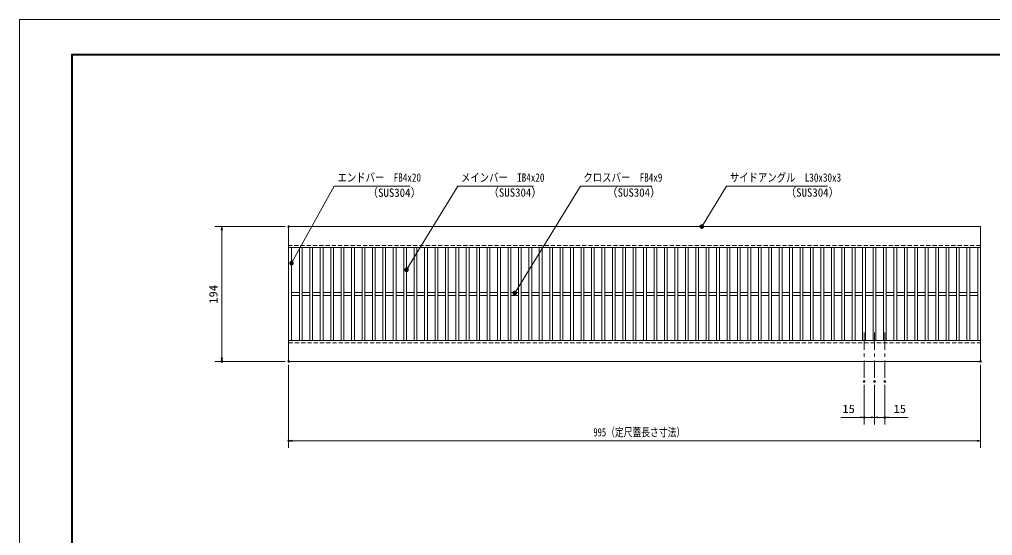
# Model space of a CAD drawing. Units: millimetres, scale not verified. Extents: x -1050 to 1050, y -742 to 742.
# Drawn here: x -1050 to 349, y 0 to 742 of the extents above; entities that cross this region are included whole.
import ezdxf
from ezdxf.enums import TextEntityAlignment as Align

# ---------------------------------------------------------------- set-up
doc = ezdxf.new("R2010")
doc.units = ezdxf.units.MM
doc.header["$LTSCALE"] = 5
doc.header["$PDMODE"] = 32
doc.header["$PDSIZE"] = 2.5
doc.linetypes.add('CHAIN1', pattern=[8, 5, -1, 1, -1])
doc.linetypes.add('DASHED1', pattern=[1.8, 1.2, -0.6])
for name, color, linetype, lineweight in [('0-0_7-図\u3000枠', 4, 'Continuous', 9), ('0-1_寸法注釈', 2, 'Continuous', 9), ('0-2_0', 5, 'Continuous', 9), ('0-3_DEFPOINTS', 134, 'Continuous', 9), ('0-4_蓋', 5, 'Continuous', 9), ('0-6_中心線', 6, 'CHAIN1', 9), ('0-8_破線', 4, 'DASHED1', 9)]:
    doc.layers.add(name, color=color, linetype=linetype, lineweight=lineweight)
doc.styles.add('ＭＳ ゴシック', font='')
doc.styles.get('ＭＳ ゴシック').set_extended_font_data('MS Gothic')

# ---------------------------------------------------------------- blocks, each defined once
blk = doc.blocks.new('_OPEN')
at = {"layer": '0-2_0', "color": 2}
blk.add_line((0, 0), (-5, 0), dxfattribs=at)
blk.add_lwpolyline([(-5, 0.833), (0, 0), (-5, -0.833)], dxfattribs=at)
blk = doc.blocks.new('_Dot')
at = {"layer": '0-2_0'}
for p, q in [((-2.5, 0), (-5, 0)), ((2.445, 0.5), (-2.445, 0.5)), ((1.997, 1.5), (-1.997, 1.5)), ((2.289, -0.995), (-2.289, -0.995)), ((1.499, -1.995), (-1.499, -1.995))]:
    blk.add_line(p, q, dxfattribs=at)
for points in [[(2.5, 0), (2.48, 0.313), (2.421, 0.622), (2.324, 0.92), (2.191, 1.204), (2.023, 1.469), (1.822, 1.711), (1.594, 1.926), (1.34, 2.111), (1.064, 2.262), (0.773, 2.378), (0.468, 2.456), (0.157, 2.495), (-0.157, 2.495), (-0.468, 2.456), (-0.773, 2.378), (-1.064, 2.262), (-1.34, 2.111), (-1.594, 1.926), (-1.822, 1.711), (-2.023, 1.469), (-2.191, 1.204), (-2.324, 0.92), (-2.421, 0.622), (-2.48, 0.313), (-2.5, 0), (0, 0)], [(-2.5, 0), (-2.48, -0.313), (-2.421, -0.622), (-2.324, -0.92), (-2.191, -1.204), (-2.023, -1.469), (-1.822, -1.711), (-1.594, -1.926), (-1.34, -2.111), (-1.064, -2.262), (-0.773, -2.378), (-0.468, -2.456), (-0.157, -2.495), (0.157, -2.495), (0.468, -2.456), (0.773, -2.378), (1.064, -2.262), (1.34, -2.111), (1.594, -1.926), (1.822, -1.711), (2.023, -1.469), (2.191, -1.204), (2.324, -0.92), (2.421, -0.622), (2.48, -0.313), (2.5, 0), (0, 0)]]:
    blk.add_lwpolyline(points, close=True, dxfattribs=at)

msp = doc.modelspace()

# ---------------------------------------------------------------- linework, layer by layer
at = {"layer": '0-0_7-図\u3000枠'}
for p, q in [((-975, -692.5), (-975, 692.5)), ((-973.75, -691.25), (-973.75, 691.25)), ((-973.75, 691.25), (998.75, 691.25))]:
    msp.add_line(p, q, dxfattribs=at)
msp.add_lwpolyline([(-975, 692.5), (1000, 692.5), (1000, -692.5)], dxfattribs=at)
at = {"layer": '0-1_寸法注釈'}
for p, q in [((-667.864, 444.475), (-768.891, 444.475)), ((-758.891, 439.475), (-758.891, 255.475)), ((-667.864, 250.475), (-768.891, 250.475)), ((-662.864, 245.475), (-662.864, 126.344)), ((332.136, 245.475), (332.136, 126.344)), ((164.636, 216.781), (164.636, 159.975)), ((179.636, 216.781), (179.636, 159.975)), ((179.636, 216.781), (179.636, 159.975)), ((194.636, 216.781), (194.636, 159.975)), ((159.636, 169.975), (131.099, 169.975)), ((179.636, 169.975), (164.636, 169.975)), ((174.636, 169.975), (169.636, 169.975)), ((179.636, 169.975), (194.636, 169.975)), ((184.636, 169.975), (189.636, 169.975)), ((199.636, 169.975), (228.173, 169.975)), ((327.136, 136.344), (-657.864, 136.344))]:
    msp.add_line(p, q, dxfattribs=at)
for points in [[(-488.121, 502.749), (-597.345, 502.749), (-658.373, 392.733)], [(-310.561, 502.749), (-419.785, 502.749), (-492.837, 383.143)], [(-139.927, 502.749), (-243.134, 502.749), (-337.154, 349.824)], [(112.214, 502.749), (-33.113, 502.749), (-68.163, 445.322)]]:
    msp.add_lwpolyline(points, dxfattribs=at)
at = {"layer": '0-3_DEFPOINTS'}
msp.add_lwpolyline([(-1050, -742.5), (-1050, 742.5), (1050, 742.5), (1050, -742.5)], close=True, dxfattribs=at)
for p in [(-662.864, 444.475), (-758.891, 250.475), (-662.864, 250.475), (332.136, 250.475), (164.636, 221.781), (179.636, 221.781), (194.636, 221.781), (164.636, 169.975), (194.636, 169.975), (-662.864, 136.344)]:
    msp.add_point(p, dxfattribs=at)
at = {"layer": '0-4_蓋'}
for p, q in [((332.136, 444.475), (-662.864, 444.475)), ((-662.864, 250.475), (-662.864, 444.475)), ((332.136, 250.475), (332.136, 444.475)), ((332.136, 414.475), (-662.864, 414.475)), ((-658.864, 280.475), (-658.864, 414.475)), ((-647.364, 414.475), (-647.364, 280.475)), ((-643.364, 414.475), (-643.364, 280.475)), ((-632.364, 414.475), (-632.364, 280.475)), ((-628.364, 414.475), (-628.364, 280.475)), ((-617.364, 414.475), (-617.364, 280.475)), ((-613.364, 414.475), (-613.364, 280.475)), ((-602.364, 414.475), (-602.364, 280.475)), ((-598.364, 414.475), (-598.364, 280.475)), ((-587.364, 414.475), (-587.364, 280.475)), ((-583.364, 414.475), (-583.364, 280.475)), ((-572.364, 414.475), (-572.364, 280.475)), ((-568.364, 414.475), (-568.364, 280.475)), ((-557.364, 414.475), (-557.364, 280.475)), ((-553.364, 414.475), (-553.364, 280.475)), ((-542.364, 414.475), (-542.364, 280.475)), ((-538.364, 414.475), (-538.364, 280.475)), ((-527.364, 414.475), (-527.364, 280.475)), ((-523.364, 414.475), (-523.364, 280.475)), ((-512.364, 414.475), (-512.364, 280.475)), ((-508.364, 414.475), (-508.364, 280.475)), ((-497.364, 414.475), (-497.364, 280.475)), ((-493.364, 414.475), (-493.364, 280.475)), ((-482.364, 414.475), (-482.364, 280.475)), ((-478.364, 414.475), (-478.364, 280.475)), ((-467.364, 414.475), (-467.364, 280.475)), ((-463.364, 414.475), (-463.364, 280.475)), ((-452.364, 414.475), (-452.364, 280.475)), ((-448.364, 414.475), (-448.364, 280.475)), ((-437.364, 414.475), (-437.364, 280.475)), ((-433.364, 414.475), (-433.364, 280.475)), ((-422.364, 414.475), (-422.364, 280.475)), ((-418.364, 414.475), (-418.364, 280.475)), ((-407.364, 414.475), (-407.364, 280.475)), ((-403.364, 414.475), (-403.364, 280.475)), ((-392.364, 414.475), (-392.364, 280.475)), ((-388.364, 414.475), (-388.364, 280.475)), ((-377.364, 414.475), (-377.364, 280.475)), ((-373.364, 414.475), (-373.364, 280.475)), ((-362.364, 414.475), (-362.364, 280.475)), ((-358.364, 414.475), (-358.364, 280.475)), ((-347.364, 414.475), (-347.364, 280.475)), ((-343.364, 414.475), (-343.364, 280.475)), ((-332.364, 414.475), (-332.364, 280.475)), ((-328.364, 414.475), (-328.364, 280.475)), ((-317.364, 414.475), (-317.364, 280.475)), ((-313.364, 414.475), (-313.364, 280.475)), ((-302.364, 414.475), (-302.364, 280.475)), ((-298.364, 414.475), (-298.364, 280.475)), ((-287.364, 414.475), (-287.364, 280.475)), ((-283.364, 414.475), (-283.364, 280.475)), ((-272.364, 414.475), (-272.364, 280.475)), ((-268.364, 414.475), (-268.364, 280.475)), ((-257.364, 414.475), (-257.364, 280.475)), ((-253.364, 414.475), (-253.364, 280.475)), ((-242.364, 414.475), (-242.364, 280.475)), ((-238.364, 414.475), (-238.364, 280.475)), ((-227.364, 414.475), (-227.364, 280.475)), ((-223.364, 414.475), (-223.364, 280.475)), ((-212.364, 414.475), (-212.364, 280.475)), ((-208.364, 414.475), (-208.364, 280.475)), ((-197.364, 414.475), (-197.364, 280.475)), ((-193.364, 414.475), (-193.364, 280.475)), ((-182.364, 414.475), (-182.364, 280.475)), ((-178.364, 414.475), (-178.364, 280.475)), ((-167.364, 414.475), (-167.364, 280.475)), ((-163.364, 414.475), (-163.364, 280.475)), ((-152.364, 414.475), (-152.364, 280.475)), ((-148.364, 414.475), (-148.364, 280.475)), ((-137.364, 414.475), (-137.364, 280.475)), ((-133.364, 414.475), (-133.364, 280.475)), ((-122.364, 414.475), (-122.364, 280.475)), ((-118.364, 414.475), (-118.364, 280.475)), ((-107.364, 414.475), (-107.364, 280.475)), ((-103.364, 414.475), (-103.364, 280.475)), ((-92.364, 414.475), (-92.364, 280.475)), ((-88.364, 414.475), (-88.364, 280.475)), ((-77.364, 414.475), (-77.364, 280.475)), ((-73.364, 414.475), (-73.364, 280.475)), ((-62.364, 414.475), (-62.364, 280.475)), ((-58.364, 414.475), (-58.364, 280.475)), ((-47.364, 414.475), (-47.364, 280.475)), ((-43.364, 414.475), (-43.364, 280.475)), ((-32.364, 414.475), (-32.364, 280.475)), ((-28.364, 414.475), (-28.364, 280.475)), ((-17.364, 414.475), (-17.364, 280.475)), ((-13.364, 414.475), (-13.364, 280.475)), ((-2.364, 414.475), (-2.364, 280.475)), ((1.636, 414.475), (1.636, 280.475)), ((12.636, 414.475), (12.636, 280.475)), ((16.636, 414.475), (16.636, 280.475)), ((27.636, 414.475), (27.636, 280.475)), ((31.636, 414.475), (31.636, 280.475)), ((42.636, 414.475), (42.636, 280.475)), ((46.636, 414.475), (46.636, 280.475)), ((57.636, 414.475), (57.636, 280.475)), ((61.636, 414.475), (61.636, 280.475)), ((72.636, 414.475), (72.636, 280.475)), ((76.636, 414.475), (76.636, 280.475)), ((87.636, 414.475), (87.636, 280.475)), ((91.636, 414.475), (91.636, 280.475)), ((102.636, 414.475), (102.636, 280.475)), ((106.636, 414.475), (106.636, 280.475)), ((117.636, 414.475), (117.636, 280.475)), ((121.636, 414.475), (121.636, 280.475)), ((132.636, 414.475), (132.636, 280.475)), ((136.636, 414.475), (136.636, 280.475)), ((147.636, 414.475), (147.636, 280.475)), ((151.636, 414.475), (151.636, 280.475)), ((162.636, 414.475), (162.636, 280.475)), ((166.636, 414.475), (166.636, 280.475)), ((177.636, 414.475), (177.636, 280.475)), ((181.636, 414.475), (181.636, 280.475)), ((192.636, 414.475), (192.636, 280.475)), ((196.636, 414.475), (196.636, 280.475)), ((207.636, 414.475), (207.636, 280.475)), ((211.636, 414.475), (211.636, 280.475)), ((222.636, 414.475), (222.636, 280.475)), ((226.636, 414.475), (226.636, 280.475)), ((237.636, 414.475), (237.636, 280.475)), ((241.636, 414.475), (241.636, 280.475)), ((252.636, 414.475), (252.636, 280.475)), ((256.636, 414.475), (256.636, 280.475)), ((267.636, 414.475), (267.636, 280.475)), ((271.636, 414.475), (271.636, 280.475)), ((282.636, 414.475), (282.636, 280.475)), ((286.636, 414.475), (286.636, 280.475)), ((297.636, 414.475), (297.636, 280.475)), ((301.636, 414.475), (301.636, 280.475)), ((312.636, 414.475), (312.636, 280.475)), ((316.636, 414.475), (316.636, 280.475)), ((328.136, 280.475), (328.136, 414.475)), ((-647.364, 349.475), (-658.864, 349.475)), ((-647.364, 345.475), (-658.864, 345.475)), ((-632.364, 349.475), (-643.364, 349.475)), ((-632.364, 345.475), (-643.364, 345.475)), ((-617.364, 349.475), (-628.364, 349.475)), ((-617.364, 345.475), (-628.364, 345.475)), ((-602.364, 349.475), (-613.364, 349.475)), ((-602.364, 345.475), (-613.364, 345.475)), ((-587.364, 349.475), (-598.364, 349.475)), ((-587.364, 345.475), (-598.364, 345.475)), ((-572.364, 349.475), (-583.364, 349.475)), ((-572.364, 345.475), (-583.364, 345.475)), ((-557.364, 349.475), (-568.364, 349.475)), ((-557.364, 345.475), (-568.364, 345.475)), ((-542.364, 349.475), (-553.364, 349.475)), ((-542.364, 345.475), (-553.364, 345.475)), ((-527.364, 349.475), (-538.364, 349.475)), ((-527.364, 345.475), (-538.364, 345.475)), ((-512.364, 349.475), (-523.364, 349.475)), ((-512.364, 345.475), (-523.364, 345.475)), ((-497.364, 349.475), (-508.364, 349.475)), ((-497.364, 345.475), (-508.364, 345.475)), ((-482.364, 349.475), (-493.364, 349.475)), ((-482.364, 345.475), (-493.364, 345.475)), ((-467.364, 349.475), (-478.364, 349.475)), ((-467.364, 345.475), (-478.364, 345.475)), ((-452.364, 349.475), (-463.364, 349.475)), ((-452.364, 345.475), (-463.364, 345.475)), ((-437.364, 349.475), (-448.364, 349.475)), ((-437.364, 345.475), (-448.364, 345.475)), ((-422.364, 349.475), (-433.364, 349.475)), ((-422.364, 345.475), (-433.364, 345.475)), ((-407.364, 349.475), (-418.364, 349.475)), ((-407.364, 345.475), (-418.364, 345.475)), ((-392.364, 349.475), (-403.364, 349.475)), ((-392.364, 345.475), (-403.364, 345.475)), ((-377.364, 349.475), (-388.364, 349.475)), ((-377.364, 345.475), (-388.364, 345.475)), ((-362.364, 349.475), (-373.364, 349.475)), ((-362.364, 345.475), (-373.364, 345.475)), ((-347.364, 349.475), (-358.364, 349.475)), ((-347.364, 345.475), (-358.364, 345.475)), ((-332.364, 349.475), (-343.364, 349.475)), ((-332.364, 345.475), (-343.364, 345.475)), ((-317.364, 349.475), (-328.364, 349.475)), ((-317.364, 345.475), (-328.364, 345.475)), ((-302.364, 349.475), (-313.364, 349.475)), ((-302.364, 345.475), (-313.364, 345.475)), ((-287.364, 349.475), (-298.364, 349.475)), ((-287.364, 345.475), (-298.364, 345.475)), ((-272.364, 349.475), (-283.364, 349.475)), ((-272.364, 345.475), (-283.364, 345.475)), ((-257.364, 349.475), (-268.364, 349.475)), ((-257.364, 345.475), (-268.364, 345.475)), ((-242.364, 349.475), (-253.364, 349.475)), ((-242.364, 345.475), (-253.364, 345.475)), ((-227.364, 349.475), (-238.364, 349.475)), ((-227.364, 345.475), (-238.364, 345.475)), ((-212.364, 349.475), (-223.364, 349.475)), ((-212.364, 345.475), (-223.364, 345.475)), ((-197.364, 349.475), (-208.364, 349.475)), ((-197.364, 345.475), (-208.364, 345.475)), ((-182.364, 349.475), (-193.364, 349.475)), ((-182.364, 345.475), (-193.364, 345.475)), ((-167.364, 349.475), (-178.364, 349.475)), ((-167.364, 345.475), (-178.364, 345.475)), ((-163.364, 349.475), (-152.364, 349.475)), ((-163.364, 345.475), (-152.364, 345.475)), ((-148.364, 349.475), (-137.364, 349.475)), ((-148.364, 345.475), (-137.364, 345.475)), ((-133.364, 349.475), (-122.364, 349.475)), ((-133.364, 345.475), (-122.364, 345.475)), ((-118.364, 349.475), (-107.364, 349.475)), ((-118.364, 345.475), (-107.364, 345.475)), ((-103.364, 349.475), (-92.364, 349.475)), ((-103.364, 345.475), (-92.364, 345.475)), ((-88.364, 349.475), (-77.364, 349.475)), ((-88.364, 345.475), (-77.364, 345.475)), ((-73.364, 349.475), (-62.364, 349.475)), ((-73.364, 345.475), (-62.364, 345.475)), ((-58.364, 349.475), (-47.364, 349.475)), ((-58.364, 345.475), (-47.364, 345.475)), ((-43.364, 349.475), (-32.364, 349.475)), ((-43.364, 345.475), (-32.364, 345.475)), ((-28.364, 349.475), (-17.364, 349.475)), ((-28.364, 345.475), (-17.364, 345.475)), ((-13.364, 349.475), (-2.364, 349.475)), ((-13.364, 345.475), (-2.364, 345.475)), ((1.636, 349.475), (12.636, 349.475)), ((1.636, 345.475), (12.636, 345.475)), ((16.636, 349.475), (27.636, 349.475)), ((16.636, 345.475), (27.636, 345.475)), ((31.636, 349.475), (42.636, 349.475)), ((31.636, 345.475), (42.636, 345.475)), ((46.636, 349.475), (57.636, 349.475)), ((46.636, 345.475), (57.636, 345.475)), ((61.636, 349.475), (72.636, 349.475)), ((61.636, 345.475), (72.636, 345.475)), ((76.636, 349.475), (87.636, 349.475)), ((76.636, 345.475), (87.636, 345.475)), ((91.636, 349.475), (102.636, 349.475)), ((91.636, 345.475), (102.636, 345.475)), ((106.636, 349.475), (117.636, 349.475)), ((106.636, 345.475), (117.636, 345.475)), ((121.636, 349.475), (132.636, 349.475)), ((121.636, 345.475), (132.636, 345.475)), ((136.636, 349.475), (147.636, 349.475)), ((136.636, 345.475), (147.636, 345.475)), ((151.636, 349.475), (162.636, 349.475)), ((151.636, 345.475), (162.636, 345.475)), ((166.636, 349.475), (177.636, 349.475)), ((166.636, 345.475), (177.636, 345.475)), ((181.636, 349.475), (192.636, 349.475)), ((181.636, 345.475), (192.636, 345.475)), ((196.636, 349.475), (207.636, 349.475)), ((196.636, 345.475), (207.636, 345.475)), ((211.636, 349.475), (222.636, 349.475)), ((211.636, 345.475), (222.636, 345.475)), ((226.636, 349.475), (237.636, 349.475)), ((226.636, 345.475), (237.636, 345.475)), ((241.636, 349.475), (252.636, 349.475)), ((241.636, 345.475), (252.636, 345.475)), ((256.636, 349.475), (267.636, 349.475)), ((256.636, 345.475), (267.636, 345.475)), ((271.636, 349.475), (282.636, 349.475)), ((271.636, 345.475), (282.636, 345.475)), ((286.636, 349.475), (297.636, 349.475)), ((286.636, 345.475), (297.636, 345.475)), ((301.636, 349.475), (312.636, 349.475)), ((301.636, 345.475), (312.636, 345.475)), ((316.636, 349.475), (328.136, 349.475)), ((316.636, 345.475), (328.136, 345.475)), ((-662.864, 280.475), (332.136, 280.475)), ((-662.864, 250.475), (332.136, 250.475))]:
    msp.add_line(p, q, dxfattribs=at)
at = {"layer": '0-6_中心線'}
for p, q in [((164.636, 291.969), (164.636, 221.781)), ((179.636, 291.969), (179.636, 221.781)), ((194.636, 291.969), (194.636, 221.781))]:
    msp.add_line(p, q, dxfattribs=at)
at = {"layer": '0-8_破線'}
for p, q in [((332.136, 417.475), (-662.864, 417.475)), ((-662.864, 277.475), (332.136, 277.475))]:
    msp.add_line(p, q, dxfattribs=at)

# ---------------------------------------------------------------- block references
at = {"layer": '0-1_寸法注釈'}
for name, p, rotation in [('_Dot', (-68.694, 444.475), 237.88131), ('_OPEN', (-758.891, 444.475), 90), ('_Dot', (-658.864, 391.862), 240.58548), ('_Dot', (-493.364, 382.293), 238.23673), ('_Dot', (-337.682, 348.975), 238.14532), ('_OPEN', (-758.891, 250.475), 270), ('_OPEN', (179.636, 169.975), 180), ('_OPEN', (194.636, 169.975), 180), ('_OPEN', (-662.864, 136.344), 180)]:
    msp.add_blockref(name, p, dxfattribs=dict(at, rotation=rotation))
for p in [(164.636, 169.975), (179.636, 169.975), (332.136, 136.344)]:
    msp.add_blockref('_OPEN', p, dxfattribs=at)

# ---------------------------------------------------------------- texts
at = {"layer": '0-1_寸法注釈', "color": 7, "style": 'ＭＳ ゴシック'}
for s, height, width, p in [('エンドバー\u3000FB4x20', 12.02, 0.8, (-592.568, 505.436)), ('メインバー\u3000IB4x20', 12.02, 0.8, (-415.007, 505.436)), ('クロスバー\u3000FB4x9', 12.03, 0.8, (-238.968, 505.436)), ('サイドアングル\u3000L30x30x3', 12.02, 0.8, (-28.335, 505.436)), ('（SUS304）', 12.02, 0.95, (-549.82, 483.644)), ('（SUS304）', 12.02, 0.95, (-376.077, 483.881)), ('（SUS304）', 12.02, 0.95, (-205.364, 483.881)), ('（SUS304）', 12.02, 0.95, (51.418, 483.881)), ('15', 12.02, 1.1, (133.479, 172.662)), ('15', 12.02, 1.1, (207.016, 172.662)), ('995（定尺蓋長さ寸法）', 12.03, 0.75, (-224.663, 139.031))]:
    msp.add_text(s, height=height, dxfattribs=dict(at, width=width)).set_placement(p, align=Align.BOTTOM_LEFT)
at = {"layer": '0-1_寸法注釈', "color": 7, "style": 'ＭＳ ゴシック', "width": 1.1}
msp.add_text('194', height=12.02, rotation=90, dxfattribs=at).set_placement((-761.578, 333.502), align=Align.BOTTOM_LEFT)

doc.saveas('drawing.dxf')
